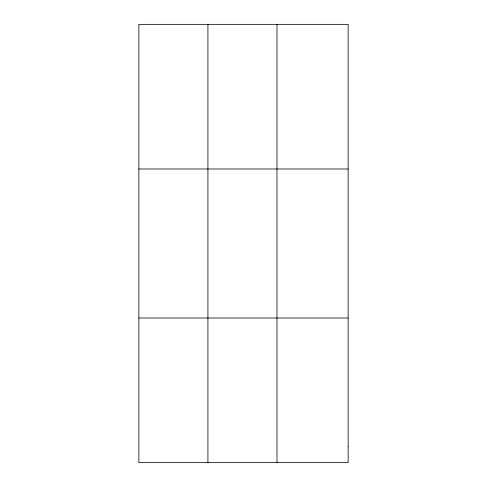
<?xml version="1.0" encoding="UTF-8"?>
<svg xmlns="http://www.w3.org/2000/svg" width="487" height="487" viewBox="0 0 487 487"><rect width="100%" height="100%" fill="white"/><g stroke="black" fill="none" stroke-linecap="round" stroke-linejoin="round"><path stroke-width="0.73" d="M207.919 24.35L207.919 462.65M276.987 24.35L276.987 462.65M138.856 168.989L348.144 168.989M138.856 318.011L348.144 318.011M348.144 446.579L348.144 462.65L138.856 462.65L138.856 24.35L348.144 24.35L348.144 446.579"/></g></svg>
